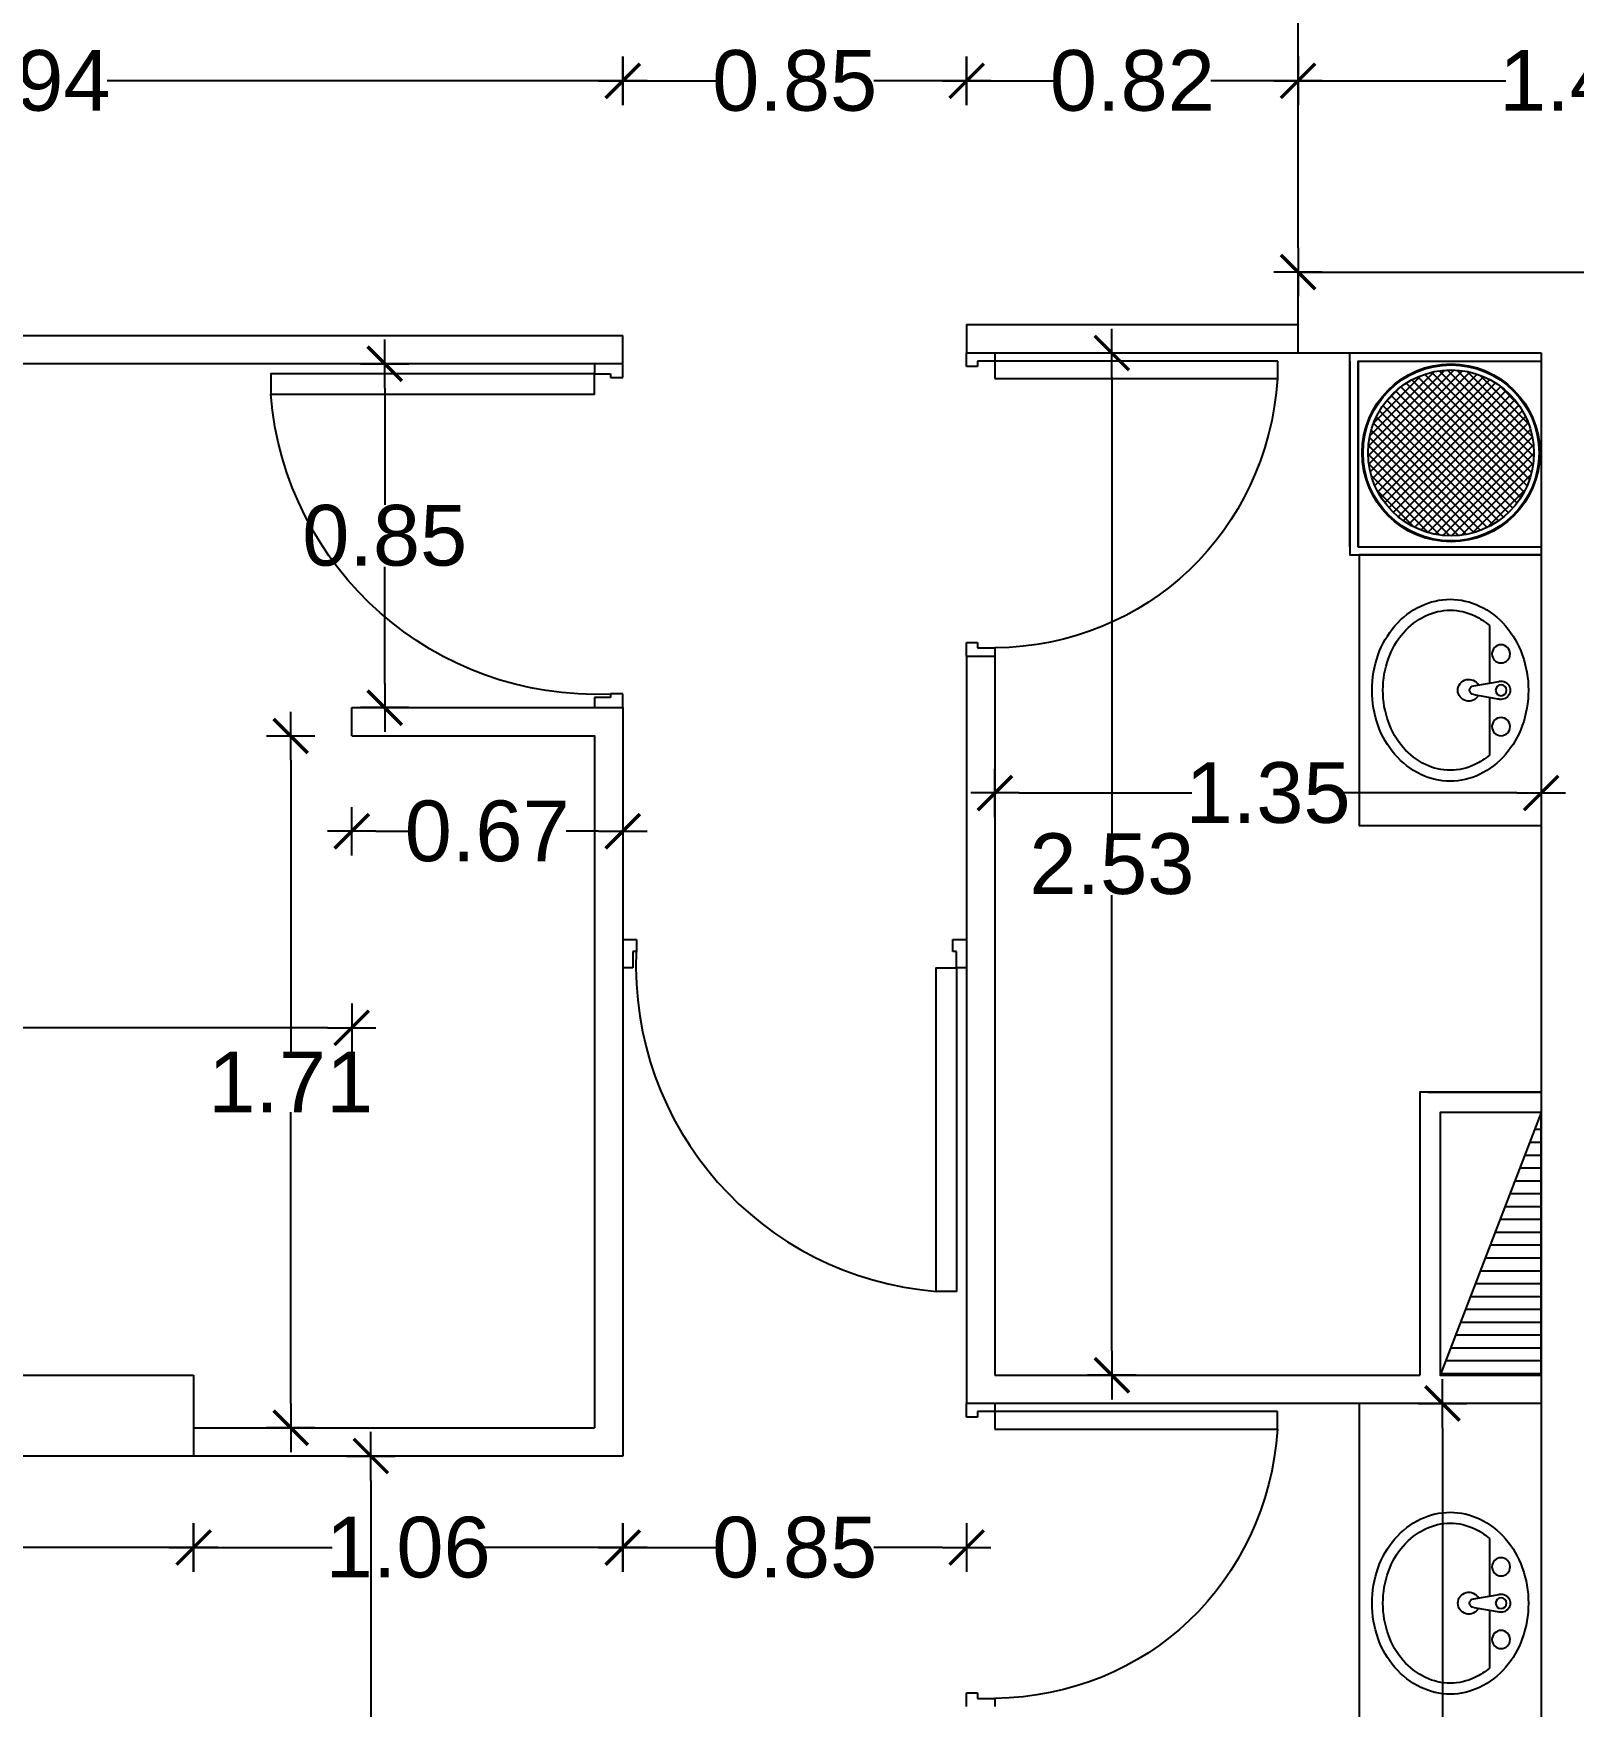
# Model space of a CAD drawing. Header units: millimetres. Extents: x 1217 to 2428, y 234 to 644.
# Drawn here: x 2355.912 to 2359.718, y 525.682 to 529.818 of the extents above; entities that cross this region are included whole.
import ezdxf

# ---------------------------------------------------------------- set-up
doc = ezdxf.new("R2010")
doc.units = ezdxf.units.MM
doc.layers.get('0').update_dxf_attribs({"lineweight": 5})
for name, color, linetype in [('0.1', 251, 'Continuous'), ('0.3', 6, 'Continuous'), ('COTAS', 252, 'Continuous'), ('COTAS INTERIORES', 3, 'Continuous'), ('EJES', 8, 'Continuous'), ('MUROS', 7, 'Continuous'), ('PUERTAS', 2, 'Continuous'), ('SHAFT', 3, 'Continuous')]:
    doc.layers.add(name, color=color, linetype=linetype)
doc.styles.add('INTERARQ', font='arial.ttf')
doc.dimstyles.new('ESCALA_1-50', dxfattribs={"dimtxt": 0.15, "dimasz": 0.06, "dimexe": 0.18, "dimexo": 0.0625, "dimgap": 0, "dimtad": 0, "dimtih": 1, "dimtoh": 1, "dimzin": 0, "dimdsep": 46, "dimtxsty": 'INTERARQ', "dimblk": 'DIMTICK', "dimcen": 0, "dimse1": 1, "dimse2": 1, "dimclrd": 256, "dimclre": 1, "dimclrt": 2, "dimadec": 0, "dimazin": 0, "dimtfac": 4.5, "dimtofl": 0, "dimtmove": 2, "dimatfit": 3, "dimldrblk": 'DIMTICK', "dimfxl": 1, "dimtolj": 1, "dimtzin": 0, "dimarcsym": 0})

# ---------------------------------------------------------------- blocks, each defined once
blk = doc.blocks.new('P80')
at = {"layer": 'PUERTAS'}
for p, q in [((-0.07, 0.825), (-0.07, 0.85)), ((0, 0.85), (0, 0.8162)), ((-0.03, 0.825), (-0.07, 0.825)), ((-0.03, 0.8162), (-0.03, 0.825)), ((0, 0.8162), (-0.03, 0.8162)), ((-0.07, 0.025), (-0.03, 0.025)), ((-0.07, 0), (-0.07, 0.025)), ((-0.03, 0.0338), (0, 0.0338)), ((-0.03, 0.025), (-0.03, 0.0338)), ((0, 0.0338), (0, 0))]:
    blk.add_line(p, q, dxfattribs=at)
blk.add_lwpolyline([(-0.87, 0.075), (-0.07, 0.075), (-0.07, 0.025), (-0.87, 0.025)], close=True, dxfattribs=at)
blk.add_arc((-0.0663, 0.0108), 0.8063, 87.4193, 175.4329, dxfattribs=at)
blk = doc.blocks.new('Van1-pla')
at = {"color": 8}
for p, q in [((-2.16, 42.32), (-18.03, 42.32)), ((-1.41, 37.99), (-2.71, 45.49)), ((0.99, 37.99), (2.29, 45.49)), ((17.6, 42.32), (1.74, 42.32))]:
    blk.add_line(p, q, dxfattribs=at)
blk.add_lwpolyline([(-25.21, 31.5, 0.112687), (-23.37, 23.44, 0.103282), (-17.89, 16.3, 0.092276), (-9.94, 11.68, 0.085761), (-0.21, 10, 0.085761), (9.52, 11.68, 0.092276), (17.47, 16.3, 0.103282), (22.95, 23.44, 0.112687), (24.79, 31.5, 0.112687), (22.95, 39.56, 0.103282), (17.47, 46.7, 0.092276), (9.52, 51.32, 0.085761), (-0.21, 53, 0.085761), (-9.94, 51.32, 0.092276), (-17.89, 46.7, 0.103282), (-23.37, 39.56, 0.112687)], format="xyb", close=True, dxfattribs=at)
for points in [[(-18.03, 42.32, 0.063934), (-20.67, 38.26, 0.112687), (-22.21, 31.5, 0.112687)], [(-22.21, 31.5, 0.112687), (-20.67, 24.74, 0.103282), (-15.93, 18.57, 0.092276), (-8.94, 14.51, 0.085761), (-0.21, 13, 0.085761), (8.51, 14.51, 0.092276), (15.51, 18.57, 0.103282), (20.25, 24.74, 0.112687), (21.79, 31.5, 0.112687), (20.25, 38.26, 0.063934), (17.6, 42.32, 0.092276)]]:
    blk.add_lwpolyline(points, format="xyb", dxfattribs=at)
for centre, radius in [((-10.21, 45.49), 2.5), ((-0.21, 45.49), 1.5), ((9.79, 45.49), 2.5)]:
    blk.add_circle(centre, radius, dxfattribs=at)
for centre, radius, start, end in [((-0.21, 45.49), 2.5, 340.3329, 199.6671), ((-0.21, 36.6), 3, 118.1824, 61.8176), ((-0.21, 37.99), 1.2, 180, 0)]:
    blk.add_arc(centre, radius, start, end, dxfattribs=at)
blk = doc.blocks.new('DFDFDFDFDDFGGG')
at = {"layer": 'PUERTAS'}
for p, q in [((381629.6763, 7752659.5205), (381629.6427, 7752659.5205)), ((381629.6629, 7752659.4936), (381629.6763, 7752659.4936)), ((381629.6629, 7752659.4505), (381629.6629, 7752659.4936)), ((381629.6763, 7752659.4936), (381629.6763, 7752659.5205)), ((381630.359, 7752659.5205), (381630.359, 7752659.4936)), ((381630.3927, 7752659.5205), (381630.359, 7752659.5205)), ((381630.359, 7752659.4936), (381630.3725, 7752659.4936)), ((381630.3725, 7752659.4936), (381630.3725, 7752659.4505)), ((381629.6427, 7752659.4505), (381629.6629, 7752659.4505)), ((381629.6628, 7752658.7508), (381629.6629, 7752659.4505)), ((381629.6629, 7752659.4505), (381629.7061, 7752659.4505)), ((381629.7061, 7752659.4505), (381629.706, 7752658.7508)), ((381630.3725, 7752659.4505), (381630.3927, 7752659.4505)), ((381629.706, 7752658.7508), (381629.6628, 7752658.7508))]:
    blk.add_line(p, q, dxfattribs=at)
blk.add_ellipse((381629.5787, 7752659.5294), major_axis=(-0.6336, 0.5233), ratio=0.91419, start_param=2.378631, end_param=3.775075, dxfattribs=at)
blk = doc.blocks.new('DIMTICK')
at = {"color": 1}
for p, q in [((0, 1), (0, -1)), ((-1, 0), (1, 0))]:
    blk.add_line(p, q, dxfattribs=at)
at = {"color": 3, "const_width": 0.141}
blk.add_lwpolyline([(0.707, 0.707), (-0.707, -0.707)], dxfattribs=at)
blk = doc.blocks.new('*D426')
at = {"layer": 'COTAS', "lineweight": -2, "ltscale": 3, "transparency": 16777216}
for p, q in [((2352.9384, 520.782), (2359.6931, 520.782)), ((2366.9383, 520.782), (2360.1836, 520.782))]:
    blk.add_line(p, q, dxfattribs=at)
at = {"layer": 'DEFPOINTS', "color": 0, "ltscale": 3, "transparency": 16777216}
for p in [(2352.8784, 526.0801, 0), (2366.9983, 526.0801, 0), (2366.9983, 520.782)]:
    blk.add_point(p, dxfattribs=at)
at = {"layer": 'COTAS', "lineweight": -2, "ltscale": 3, "transparency": 16777216, "xscale": 0.06, "yscale": 0.06, "zscale": 0.06, "rotation": 180}
blk.add_blockref('DIMTICK', (2352.8784, 520.782), dxfattribs=at)
at = {"layer": 'COTAS', "lineweight": -2, "ltscale": 3, "transparency": 16777216, "xscale": 0.06, "yscale": 0.06, "zscale": 0.06}
blk.add_blockref('DIMTICK', (2366.9983, 520.782), dxfattribs=at)
at = {"layer": 'COTAS', "color": 2, "ltscale": 3, "transparency": 16777216, "insert": (2359.9384, 520.782), "char_height": 0.15, "attachment_point": 5, "style": 'INTERARQ'}
blk.add_mtext('\\A1;14.12', dxfattribs=at)
blk = doc.blocks.new('*D773')
at = {"layer": 'COTAS INTERIORES', "lineweight": -2, "ltscale": 3, "transparency": 16777216}
for p, q in [((2354.4885, 529.7006), (2355.7026, 529.7006)), ((2357.3084, 529.7006), (2356.0942, 529.7006))]:
    blk.add_line(p, q, dxfattribs=at)
at = {"layer": 'DEFPOINTS', "color": 0, "ltscale": 3, "transparency": 16777216}
for p in [(2357.3684, 529.7006), (2354.4285, 529.2638, 0), (2357.3684, 529.0712, 0)]:
    blk.add_point(p, dxfattribs=at)
at = {"layer": 'COTAS INTERIORES', "lineweight": -2, "ltscale": 3, "transparency": 16777216, "xscale": 0.06, "yscale": 0.06, "zscale": 0.06, "rotation": 180}
blk.add_blockref('DIMTICK', (2354.4285, 529.7006), dxfattribs=at)
at = {"layer": 'COTAS INTERIORES', "lineweight": -2, "ltscale": 3, "transparency": 16777216, "xscale": 0.06, "yscale": 0.06, "zscale": 0.06}
blk.add_blockref('DIMTICK', (2357.3684, 529.7006), dxfattribs=at)
at = {"layer": 'COTAS INTERIORES', "color": 2, "ltscale": 3, "transparency": 16777216, "insert": (2355.8984, 529.7006), "char_height": 0.15, "attachment_point": 5, "style": 'INTERARQ'}
blk.add_mtext('\\A1;2.94', dxfattribs=at)
blk = doc.blocks.new('*D774')
at = {"layer": 'COTAS INTERIORES', "lineweight": -2, "ltscale": 3, "transparency": 16777216}
for p, q in [((2357.4284, 529.7006), (2357.598, 529.7006)), ((2358.1583, 529.7006), (2357.9887, 529.7006))]:
    blk.add_line(p, q, dxfattribs=at)
at = {"layer": 'DEFPOINTS', "color": 0, "ltscale": 3, "transparency": 16777216}
for p in [(2358.2183, 529.7006), (2357.3684, 529.0712, 0), (2358.2183, 529.0979, 0)]:
    blk.add_point(p, dxfattribs=at)
at = {"layer": 'COTAS INTERIORES', "lineweight": -2, "ltscale": 3, "transparency": 16777216, "xscale": 0.06, "yscale": 0.06, "zscale": 0.06, "rotation": 180}
blk.add_blockref('DIMTICK', (2357.3684, 529.7006), dxfattribs=at)
at = {"layer": 'COTAS INTERIORES', "lineweight": -2, "ltscale": 3, "transparency": 16777216, "xscale": 0.06, "yscale": 0.06, "zscale": 0.06}
blk.add_blockref('DIMTICK', (2358.2183, 529.7006), dxfattribs=at)
at = {"layer": 'COTAS INTERIORES', "color": 2, "ltscale": 3, "transparency": 16777216, "insert": (2357.7933, 529.7006), "char_height": 0.15, "attachment_point": 5, "style": 'INTERARQ'}
blk.add_mtext('\\A1;0.85', dxfattribs=at)
blk = doc.blocks.new('*D775')
at = {"layer": 'COTAS INTERIORES', "lineweight": -2, "ltscale": 3, "transparency": 16777216}
for p, q in [((2358.2783, 529.7006), (2358.4338, 529.7006)), ((2358.9774, 529.7006), (2358.8219, 529.7006))]:
    blk.add_line(p, q, dxfattribs=at)
at = {"layer": 'DEFPOINTS', "color": 0, "ltscale": 3, "transparency": 16777216}
for p in [(2359.0374, 529.7006), (2359.0374, 529.2279, 0), (2358.2183, 529.0979, 0)]:
    blk.add_point(p, dxfattribs=at)
at = {"layer": 'COTAS INTERIORES', "lineweight": -2, "ltscale": 3, "transparency": 16777216, "xscale": 0.06, "yscale": 0.06, "zscale": 0.06, "rotation": 180}
blk.add_blockref('DIMTICK', (2358.2183, 529.7006), dxfattribs=at)
at = {"layer": 'COTAS INTERIORES', "lineweight": -2, "ltscale": 3, "transparency": 16777216, "xscale": 0.06, "yscale": 0.06, "zscale": 0.06}
blk.add_blockref('DIMTICK', (2359.0374, 529.7006), dxfattribs=at)
at = {"layer": 'COTAS INTERIORES', "color": 2, "ltscale": 3, "transparency": 16777216, "insert": (2358.6279, 529.7006), "char_height": 0.15, "attachment_point": 5, "style": 'INTERARQ'}
blk.add_mtext('\\A1;0.82', dxfattribs=at)
blk = doc.blocks.new('*D776')
at = {"layer": 'COTAS INTERIORES', "lineweight": -2, "ltscale": 3, "transparency": 16777216}
for p, q in [((2359.0974, 529.7006), (2359.5509, 529.7006)), ((2360.3794, 529.7006), (2359.9259, 529.7006))]:
    blk.add_line(p, q, dxfattribs=at)
at = {"layer": 'DEFPOINTS', "color": 0, "ltscale": 3, "transparency": 16777216}
for p in [(2360.4394, 529.7006), (2359.0374, 529.2279), (2360.4394, 529.2279)]:
    blk.add_point(p, dxfattribs=at)
at = {"layer": 'COTAS INTERIORES', "lineweight": -2, "ltscale": 3, "transparency": 16777216, "xscale": 0.06, "yscale": 0.06, "zscale": 0.06, "rotation": 180}
blk.add_blockref('DIMTICK', (2359.0374, 529.7006), dxfattribs=at)
at = {"layer": 'COTAS INTERIORES', "lineweight": -2, "ltscale": 3, "transparency": 16777216, "xscale": 0.06, "yscale": 0.06, "zscale": 0.06}
blk.add_blockref('DIMTICK', (2360.4394, 529.7006), dxfattribs=at)
at = {"layer": 'COTAS INTERIORES', "color": 2, "ltscale": 3, "transparency": 16777216, "insert": (2359.7384, 529.7006), "char_height": 0.15, "attachment_point": 5, "style": 'INTERARQ'}
blk.add_mtext('\\A1;1.40', dxfattribs=at)
blk = doc.blocks.new('*D785')
at = {"layer": 'COTAS INTERIORES', "lineweight": -2, "ltscale": 3, "transparency": 16777216}
for p, q in [((2354.4885, 527.3596), (2355.3673, 527.3596)), ((2356.6383, 527.3596), (2355.7595, 527.3596))]:
    blk.add_line(p, q, dxfattribs=at)
at = {"layer": 'DEFPOINTS', "color": 0, "ltscale": 3, "transparency": 16777216}
for p in [(2354.4285, 529.0012, 0), (2356.6983, 528.1512, 0), (2356.6983, 527.3596)]:
    blk.add_point(p, dxfattribs=at)
at = {"layer": 'COTAS INTERIORES', "lineweight": -2, "ltscale": 3, "transparency": 16777216, "xscale": 0.06, "yscale": 0.06, "zscale": 0.06, "rotation": 180}
blk.add_blockref('DIMTICK', (2354.4285, 527.3596), dxfattribs=at)
at = {"layer": 'COTAS INTERIORES', "lineweight": -2, "ltscale": 3, "transparency": 16777216, "xscale": 0.06, "yscale": 0.06, "zscale": 0.06}
blk.add_blockref('DIMTICK', (2356.6983, 527.3596), dxfattribs=at)
at = {"layer": 'COTAS INTERIORES', "color": 2, "ltscale": 3, "transparency": 16777216, "insert": (2355.5634, 527.3596), "char_height": 0.15, "attachment_point": 5, "style": 'INTERARQ'}
blk.add_mtext('\\A1;2.27', dxfattribs=at)
blk = doc.blocks.new('*D786')
at = {"layer": 'COTAS INTERIORES', "lineweight": -2, "ltscale": 3, "transparency": 16777216}
for p, q in [((2354.6485, 526.0752), (2355.261, 526.0752)), ((2356.2476, 526.0752), (2355.635, 526.0752))]:
    blk.add_line(p, q, dxfattribs=at)
at = {"layer": 'DEFPOINTS', "color": 0, "ltscale": 3, "transparency": 16777216}
for p in [(2354.5885, 526.3012, 0), (2356.3076, 526.3012, 0), (2356.3076, 526.0752)]:
    blk.add_point(p, dxfattribs=at)
at = {"layer": 'COTAS INTERIORES', "lineweight": -2, "ltscale": 3, "transparency": 16777216, "xscale": 0.06, "yscale": 0.06, "zscale": 0.06, "rotation": 180}
blk.add_blockref('DIMTICK', (2354.5885, 526.0752), dxfattribs=at)
at = {"layer": 'COTAS INTERIORES', "lineweight": -2, "ltscale": 3, "transparency": 16777216, "xscale": 0.06, "yscale": 0.06, "zscale": 0.06}
blk.add_blockref('DIMTICK', (2356.3076, 526.0752), dxfattribs=at)
at = {"layer": 'COTAS INTERIORES', "color": 2, "ltscale": 3, "transparency": 16777216, "insert": (2355.448, 526.0752), "char_height": 0.15, "attachment_point": 5, "style": 'INTERARQ'}
blk.add_mtext('\\A1;1.72', dxfattribs=at)
blk = doc.blocks.new('*D787')
at = {"layer": 'COTAS INTERIORES', "lineweight": -2, "ltscale": 3, "transparency": 16777216}
for p, q in [((2356.3676, 526.0752), (2356.6503, 526.0752)), ((2357.3084, 526.0752), (2357.0257, 526.0752))]:
    blk.add_line(p, q, dxfattribs=at)
at = {"layer": 'DEFPOINTS', "color": 0, "ltscale": 3, "transparency": 16777216}
for p in [(2356.3076, 526.3012, 0), (2357.3684, 526.3012), (2357.3684, 526.0752)]:
    blk.add_point(p, dxfattribs=at)
at = {"layer": 'COTAS INTERIORES', "lineweight": -2, "ltscale": 3, "transparency": 16777216, "xscale": 0.06, "yscale": 0.06, "zscale": 0.06, "rotation": 180}
blk.add_blockref('DIMTICK', (2356.3076, 526.0752), dxfattribs=at)
at = {"layer": 'COTAS INTERIORES', "lineweight": -2, "ltscale": 3, "transparency": 16777216, "xscale": 0.06, "yscale": 0.06, "zscale": 0.06}
blk.add_blockref('DIMTICK', (2357.3684, 526.0752), dxfattribs=at)
at = {"layer": 'COTAS INTERIORES', "color": 2, "ltscale": 3, "transparency": 16777216, "insert": (2356.838, 526.0752), "char_height": 0.15, "attachment_point": 5, "style": 'INTERARQ'}
blk.add_mtext('\\A1;1.06', dxfattribs=at)
blk = doc.blocks.new('*D788')
at = {"layer": 'COTAS INTERIORES', "lineweight": -2, "ltscale": 3, "transparency": 16777216}
for p, q in [((2357.4284, 526.0752), (2357.598, 526.0752)), ((2358.1583, 526.0752), (2357.9887, 526.0752))]:
    blk.add_line(p, q, dxfattribs=at)
at = {"layer": 'DEFPOINTS', "color": 0, "ltscale": 3, "transparency": 16777216}
for p in [(2358.2183, 526.4312), (2357.3684, 526.3012), (2358.2183, 526.0752)]:
    blk.add_point(p, dxfattribs=at)
at = {"layer": 'COTAS INTERIORES', "lineweight": -2, "ltscale": 3, "transparency": 16777216, "xscale": 0.06, "yscale": 0.06, "zscale": 0.06, "rotation": 180}
blk.add_blockref('DIMTICK', (2357.3684, 526.0752), dxfattribs=at)
at = {"layer": 'COTAS INTERIORES', "lineweight": -2, "ltscale": 3, "transparency": 16777216, "xscale": 0.06, "yscale": 0.06, "zscale": 0.06}
blk.add_blockref('DIMTICK', (2358.2183, 526.0752), dxfattribs=at)
at = {"layer": 'COTAS INTERIORES', "color": 2, "ltscale": 3, "transparency": 16777216, "insert": (2357.7933, 526.0752), "char_height": 0.15, "attachment_point": 5, "style": 'INTERARQ'}
blk.add_mtext('\\A1;0.85', dxfattribs=at)
blk = doc.blocks.new('*D789')
at = {"layer": 'COTAS INTERIORES', "lineweight": -2, "ltscale": 3, "transparency": 16777216}
for p, q in [((2356.5476, 528.0212), (2356.5476, 527.3015)), ((2356.5476, 526.4312), (2356.5476, 527.1509))]:
    blk.add_line(p, q, dxfattribs=at)
at = {"layer": 'DEFPOINTS', "color": 0, "ltscale": 3, "transparency": 16777216}
for p in [(2356.5476, 528.0812), (2357.2984, 528.0812, 0), (2357.2984, 526.3712, 0)]:
    blk.add_point(p, dxfattribs=at)
at = {"layer": 'COTAS INTERIORES', "lineweight": -2, "ltscale": 3, "transparency": 16777216, "xscale": 0.06, "yscale": 0.06, "zscale": 0.06}
for p, rotation in [((2356.5476, 528.0812), 90), ((2356.5476, 526.3712), 270)]:
    blk.add_blockref('DIMTICK', p, dxfattribs=dict(at, rotation=rotation))
at = {"layer": 'COTAS INTERIORES', "color": 2, "ltscale": 3, "transparency": 16777216, "insert": (2356.5476, 527.2262), "char_height": 0.15, "attachment_point": 5, "style": 'INTERARQ'}
blk.add_mtext('\\A1;1.71', dxfattribs=at)
blk = doc.blocks.new('*D790')
at = {"layer": 'COTAS INTERIORES', "lineweight": -2, "ltscale": 3, "transparency": 16777216}
for p, q in [((2356.7583, 527.8456), (2356.8385, 527.8456)), ((2357.3084, 527.8456), (2357.2282, 527.8456))]:
    blk.add_line(p, q, dxfattribs=at)
at = {"layer": 'DEFPOINTS', "color": 0, "ltscale": 3, "transparency": 16777216}
for p in [(2356.6983, 528.1512, 0), (2357.3684, 528.1512, 0), (2357.3684, 527.8456)]:
    blk.add_point(p, dxfattribs=at)
at = {"layer": 'COTAS INTERIORES', "lineweight": -2, "ltscale": 3, "transparency": 16777216, "xscale": 0.06, "yscale": 0.06, "zscale": 0.06, "rotation": 180}
blk.add_blockref('DIMTICK', (2356.6983, 527.8456), dxfattribs=at)
at = {"layer": 'COTAS INTERIORES', "lineweight": -2, "ltscale": 3, "transparency": 16777216, "xscale": 0.06, "yscale": 0.06, "zscale": 0.06}
blk.add_blockref('DIMTICK', (2357.3684, 527.8456), dxfattribs=at)
at = {"layer": 'COTAS INTERIORES', "color": 2, "ltscale": 3, "transparency": 16777216, "insert": (2357.0333, 527.8456), "char_height": 0.15, "attachment_point": 5, "style": 'INTERARQ'}
blk.add_mtext('\\A1;0.67', dxfattribs=at)
blk = doc.blocks.new('*D791')
at = {"layer": 'COTAS INTERIORES', "lineweight": -2, "ltscale": 3, "transparency": 16777216}
for p, q in [((2356.78, 528.9412), (2356.78, 528.6527)), ((2356.78, 528.2112), (2356.78, 528.4996))]:
    blk.add_line(p, q, dxfattribs=at)
at = {"layer": 'DEFPOINTS', "color": 0, "ltscale": 3, "transparency": 16777216}
for p in [(2356.78, 529.0012), (2357.0889, 529.0012, 0), (2357.0889, 528.1512, 0)]:
    blk.add_point(p, dxfattribs=at)
at = {"layer": 'COTAS INTERIORES', "lineweight": -2, "ltscale": 3, "transparency": 16777216, "xscale": 0.06, "yscale": 0.06, "zscale": 0.06}
for p, rotation in [((2356.78, 529.0012), 90), ((2356.78, 528.1512), 270)]:
    blk.add_blockref('DIMTICK', p, dxfattribs=dict(at, rotation=rotation))
at = {"layer": 'COTAS INTERIORES', "color": 2, "ltscale": 3, "transparency": 16777216, "insert": (2356.78, 528.5762), "char_height": 0.15, "attachment_point": 5, "style": 'INTERARQ'}
blk.add_mtext('\\A1;0.85', dxfattribs=at)
blk = doc.blocks.new('*D792')
at = {"layer": 'COTAS INTERIORES', "lineweight": -2, "ltscale": 3, "transparency": 16777216}
for p, q in [((2359.0374, 533.1707), (2359.0374, 531.3059)), ((2359.0374, 529.2879), (2359.0374, 531.1527))]:
    blk.add_line(p, q, dxfattribs=at)
at = {"layer": 'DEFPOINTS', "color": 0, "ltscale": 3, "transparency": 16777216}
for p in [(2359.0374, 533.2307, 0), (2359.0374, 533.2307), (2359.0374, 529.2279, 0)]:
    blk.add_point(p, dxfattribs=at)
at = {"layer": 'COTAS INTERIORES', "lineweight": -2, "ltscale": 3, "transparency": 16777216, "xscale": 0.06, "yscale": 0.06, "zscale": 0.06}
for p, rotation in [((2359.0374, 533.2307), 90), ((2359.0374, 529.2279), 270)]:
    blk.add_blockref('DIMTICK', p, dxfattribs=dict(at, rotation=rotation))
at = {"layer": 'COTAS INTERIORES', "color": 2, "ltscale": 3, "transparency": 16777216, "insert": (2359.0374, 531.2293), "char_height": 0.15, "attachment_point": 5, "style": 'INTERARQ'}
blk.add_mtext('\\A1;4.00', dxfattribs=at)
blk = doc.blocks.new('*D793')
at = {"layer": 'COTAS INTERIORES', "lineweight": -2, "ltscale": 3, "transparency": 16777216}
for p, q in [((2358.3483, 527.9403), (2358.7751, 527.9403)), ((2359.5784, 527.9403), (2359.1517, 527.9403))]:
    blk.add_line(p, q, dxfattribs=at)
at = {"layer": 'DEFPOINTS', "color": 0, "ltscale": 3, "transparency": 16777216}
for p in [(2359.6384, 527.9403), (2358.2883, 527.8575, 0), (2359.6384, 527.8575, 0)]:
    blk.add_point(p, dxfattribs=at)
at = {"layer": 'COTAS INTERIORES', "lineweight": -2, "ltscale": 3, "transparency": 16777216, "xscale": 0.06, "yscale": 0.06, "zscale": 0.06, "rotation": 180}
blk.add_blockref('DIMTICK', (2358.2883, 527.9403), dxfattribs=at)
at = {"layer": 'COTAS INTERIORES', "lineweight": -2, "ltscale": 3, "transparency": 16777216, "xscale": 0.06, "yscale": 0.06, "zscale": 0.06}
blk.add_blockref('DIMTICK', (2359.6384, 527.9403), dxfattribs=at)
at = {"layer": 'COTAS INTERIORES', "color": 2, "ltscale": 3, "transparency": 16777216, "insert": (2358.9634, 527.9403), "char_height": 0.15, "attachment_point": 5, "style": 'INTERARQ'}
blk.add_mtext('\\A1;1.35', dxfattribs=at)
blk = doc.blocks.new('*D794')
at = {"layer": 'COTAS INTERIORES', "lineweight": -2, "ltscale": 3, "transparency": 16777216}
for p, q in [((2358.5773, 528.9679), (2358.5773, 527.8412)), ((2358.5773, 526.5612), (2358.5773, 527.6879))]:
    blk.add_line(p, q, dxfattribs=at)
at = {"layer": 'DEFPOINTS', "color": 0, "ltscale": 3, "transparency": 16777216}
for p in [(2358.5773, 529.0279), (2359.1244, 529.0279, 0), (2359.077, 526.5012, 0)]:
    blk.add_point(p, dxfattribs=at)
at = {"layer": 'COTAS INTERIORES', "lineweight": -2, "ltscale": 3, "transparency": 16777216, "xscale": 0.06, "yscale": 0.06, "zscale": 0.06}
for p, rotation in [((2358.5773, 529.0279), 90), ((2358.5773, 526.5012), 270)]:
    blk.add_blockref('DIMTICK', p, dxfattribs=dict(at, rotation=rotation))
at = {"layer": 'COTAS INTERIORES', "color": 2, "ltscale": 3, "transparency": 16777216, "insert": (2358.5773, 527.7645), "char_height": 0.15, "attachment_point": 5, "style": 'INTERARQ'}
blk.add_mtext('\\A1;2.53', dxfattribs=at)
blk = doc.blocks.new('*D796')
at = {"layer": 'COTAS INTERIORES', "lineweight": -2, "ltscale": 3, "transparency": 16777216}
for p, q in [((2356.7458, 526.2412), (2356.7458, 524.993)), ((2356.7458, 523.5941), (2356.7458, 524.8424))]:
    blk.add_line(p, q, dxfattribs=at)
at = {"layer": 'DEFPOINTS', "color": 0, "ltscale": 3, "transparency": 16777216}
for p in [(2356.7458, 526.3012), (2357.3684, 526.3012), (2357.6187, 523.5341, 0)]:
    blk.add_point(p, dxfattribs=at)
at = {"layer": 'COTAS INTERIORES', "lineweight": -2, "ltscale": 3, "transparency": 16777216, "xscale": 0.06, "yscale": 0.06, "zscale": 0.06}
for p, rotation in [((2356.7458, 526.3012), 90), ((2356.7458, 523.5341), 270)]:
    blk.add_blockref('DIMTICK', p, dxfattribs=dict(at, rotation=rotation))
at = {"layer": 'COTAS INTERIORES', "color": 2, "ltscale": 3, "transparency": 16777216, "insert": (2356.7458, 524.9177), "char_height": 0.15, "attachment_point": 5, "style": 'INTERARQ'}
blk.add_mtext('\\A1;2.77', dxfattribs=at)
blk = doc.blocks.new('*D800')
at = {"layer": 'COTAS INTERIORES', "lineweight": -2, "ltscale": 3, "transparency": 16777216}
for p, q in [((2359.3944, 526.3713), (2359.3944, 525.3379)), ((2359.3944, 524.1512), (2359.3944, 525.1846))]:
    blk.add_line(p, q, dxfattribs=at)
at = {"layer": 'DEFPOINTS', "color": 0, "ltscale": 3, "transparency": 16777216}
for p in [(2359.2878, 526.4313, 0), (2359.3944, 526.4313), (2359.2879, 524.0912, 0)]:
    blk.add_point(p, dxfattribs=at)
at = {"layer": 'COTAS INTERIORES', "lineweight": -2, "ltscale": 3, "transparency": 16777216, "xscale": 0.06, "yscale": 0.06, "zscale": 0.06}
for p, rotation in [((2359.3944, 526.4313), 90), ((2359.3944, 524.0912), 270)]:
    blk.add_blockref('DIMTICK', p, dxfattribs=dict(at, rotation=rotation))
at = {"layer": 'COTAS INTERIORES', "color": 2, "ltscale": 3, "transparency": 16777216, "insert": (2359.3944, 525.2613), "char_height": 0.15, "attachment_point": 5, "style": 'INTERARQ'}
blk.add_mtext('\\A1;2.34', dxfattribs=at)

msp = doc.modelspace()

# ---------------------------------------------------------------- hatches: boundary and pattern name
at = {"layer": '0.1'}
h = msp.add_hatch(dxfattribs=at)
h.set_pattern_fill('ANSI37', color=256, scale=0.005, angle=-180, style=0)
h.set_pattern_definition([(225, (2330.128191, 564.101485), (0.0112252367, -0.0112252367), []), (315, (2330.128191, 564.101485), (0.0112252367, 0.0112252367), [])])
h.paths.add_polyline_path([(2359.21059, 528.78092, -0.0189559), (2359.21118, 528.79645), (2359.62001, 528.79629, -0.0187556), (2359.62059, 528.78092, -1)])
h.paths.add_polyline_path([(2359.21118, 528.79645, -0.0963417), (2359.2319, 528.87193), (2359.59928, 528.87193, -0.0965438), (2359.62001, 528.79629)])
h.paths.add_polyline_path([(2359.2319, 528.87193, -0.6205603), (2359.59928, 528.87193)])
at = {"layer": 'SHAFT'}
h = msp.add_hatch(dxfattribs=at)
h.set_pattern_fill('ANSI31', color=256, scale=0.01, angle=-225, style=0)
h.set_pattern_definition([(180, (7755476.1971, -384008.411407), (-4e-17, -0.03174976396298), [])])
h.paths.add_polyline_path([(2359.6384, 526.50121), (2359.6384, 527.15044), (2359.3887, 526.50121)])

# ---------------------------------------------------------------- linework, layer by layer
at = {"layer": '0.1', "elevation": 0}
for points in [[(2359.16586, 528.5488), (2359.16586, 529.02787), (2359.63841, 529.02787)], [(2359.16586, 529.00787), (2359.16586, 528.5288), (2359.63841, 528.5288)], [(2359.18586, 528.5488), (2359.18586, 529.00787), (2359.63841, 529.00787)], [(2359.18586, 529.00787), (2359.18586, 528.5488), (2359.63841, 528.5488)], [(2359.6384, 528.5288), (2359.18893, 528.5288), (2359.18893, 527.8596), (2359.6384, 527.8596)], [(2359.63843, 526.43129), (2359.18896, 526.43129), (2359.18896, 525.43208), (2359.63843, 525.43208)]]:
    msp.add_lwpolyline(points, dxfattribs=at)
at = {"layer": '0.1', "linetype": 'ByBlock', "elevation": 0}
msp.add_lwpolyline([(2359.6384, 527.15044), (2359.3887, 526.50121)], dxfattribs=at)
at = {"layer": '0.1'}
for radius in [0.21974, 0.2175, 0.205]:
    msp.add_circle((2359.41559, 528.78092, 0), radius, dxfattribs=at)
at = {"layer": '0.3'}
for p, q in [((2354.38847, 529.07115, 0), (2357.36835, 529.07115, 0)), ((2358.21833, 529.09787, 0), (2358.21833, 529.02787, 0)), ((2357.36835, 529.00115, 0), (2354.38847, 529.00117, 0)), ((2358.21833, 528.27875, 0), (2358.21834, 526.43123, 0)), ((2358.28833, 528.27875, 0), (2358.28833, 526.50121, 0)), ((2356.69833, 528.15116, 0), (2357.36835, 528.15116, 0)), ((2357.36835, 528.15116, 0), (2357.36835, 526.30121, 0)), ((2356.69833, 528.08116, 0), (2357.29835, 528.08116, 0))]:
    msp.add_line(p, q, dxfattribs=at)
at = {"layer": '0.3', "elevation": 0}
for points in [[(2357.36835, 529.00115), (2357.36835, 529.07115)], [(2358.21833, 529.09787), (2358.28833, 529.09787)], [(2358.21833, 529.09787), (2359.03744, 529.09787)], [(2358.21833, 529.02787), (2359.03744, 529.02787)], [(2358.21833, 528.27875), (2358.28833, 528.27875)], [(2356.69833, 528.08116), (2356.69833, 528.15116)], [(2357.29835, 528.08116), (2357.29835, 528.08116), (2357.29835, 526.37121)], [(2359.6384, 527.20038), (2359.33876, 527.20038), (2359.33876, 526.50121)], [(2359.35865, 527.20038), (2359.6384, 527.20038)], [(2359.6384, 526.50121), (2359.6384, 527.15044), (2359.3887, 527.15044), (2359.3887, 526.50121), (2359.6384, 526.50121)], [(2358.28833, 526.50121), (2359.33876, 526.50121)], [(2359.63841, 526.43129), (2358.21834, 526.43123)], [(2356.3076, 526.37121), (2357.29835, 526.37121)], [(2357.36835, 526.30121), (2357.36835, 526.30121), (2356.3076, 526.30121)]]:
    msp.add_lwpolyline(points, dxfattribs=at)
at = {"layer": 'MUROS'}
for p, q in [((2359.03744, 529.02787, 0), (2359.63841, 529.02787, 0)), ((2359.63841, 529.02787, 0), (2359.63841, 524.09126, 0)), ((2354.38846, 526.50121, 0), (2356.3076, 526.50121, 0)), ((2356.3076, 526.50121, 0), (2356.3076, 526.30121, 0))]:
    msp.add_line(p, q, dxfattribs=at)
at = {"layer": 'MUROS', "elevation": 0}
for points in [[(2359.03744, 529.02787), (2359.03744, 529.22787), (2360.43937, 529.22787)], [(2356.3076, 526.30121), (2354.58844, 526.30121)]]:
    msp.add_lwpolyline(points, dxfattribs=at)

# ---------------------------------------------------------------- block references
at = {"layer": '0.1'}
for name, p, xscale, yscale, zscale, rotation in [('DFDFDFDFDDFGGG', (7745843.05053, 381707.04064, 0), -0.9988165753526749, 0.9988165753526749, 0.9988165753526749, 90), ('Van1-pla', (2359.13039, 528.1961, 0), -0.008989348791202377, 0.008989348791202377, 0.008989348791202377, 270), ('DFDFDFDFDDFGGG', (7745843.05041, 381704.444, 0), -0.9988165753526749, 0.9988165753526749, 0.9988165753526749, 90), ('Van1-pla', (2359.13043, 525.93945, 0), -0.008989348791202377, 0.008989348791202377, 0.008989348791202377, 270)]:
    msp.add_blockref(name, p, dxfattribs=dict(at, xscale=xscale, yscale=yscale, zscale=zscale, rotation=rotation))
at = {"layer": 'EJES', "yscale": 0.9999925657630349, "zscale": 0.9999925657630349}
for p, xscale, rotation in [((2357.36835, 529.00115, 0), -0.9999925657630349, 180), ((2358.21815, 527.57838, 0), 0.9999925657630349, 90)]:
    msp.add_blockref('P80', p, dxfattribs=dict(at, xscale=xscale, rotation=rotation))

# ---------------------------------------------------------------- dimensions: what is measured, and where the dimension line sits
at = {"layer": 'COTAS', "ltscale": 3}
dim = msp.add_linear_dim(base=(2366.99833, 520.782, 0), p1=(2352.87842, 526.08013, 0), p2=(2366.99833, 526.08011, 0), dimstyle='ESCALA_1-50', dxfattribs=at)
dim.commit()
dim.dimension.update_dxf_attribs({"geometry": '*D426', "text_midpoint": (2359.93837, 520.782, 0)})
at = {"layer": 'COTAS INTERIORES', "ltscale": 3}
for base, p1, p2, angle, picture, middle in [((2359.03744, 533.23069, 0), (2359.03744, 529.22787, 0), (2359.03744, 533.23069, 0), 90, '*D792', (2359.03744, 531.22928, 0)), ((2358.57727, 529.02787, 0), (2359.07704, 526.50121, 0), (2359.12436, 529.02787, 0), 90, '*D794', (2358.57727, 527.76454, 0)), ((2356.77998, 529.00116, 0), (2357.0889, 528.15116, 0), (2357.08891, 529.00116, 0), 90, '*D791', (2356.77998, 528.57616, 0)), ((2356.54762, 528.08116, 0), (2357.29835, 526.37121, 0), (2357.29835, 528.08116, 0), 90, '*D789', (2356.54762, 527.22619, 0)), ((2359.39439, 526.43127, 0), (2359.28794, 524.09125, 0), (2359.28784, 526.43127, 0), 90, '*D800', (2359.39439, 525.26126, 0)), ((2356.74583, 526.30121, 0), (2357.61872, 523.53412, 0), (2357.36835, 526.30121, 0), 270, '*D796', (2356.74583, 524.91766, 0))]:
    dim = msp.add_linear_dim(base=base, p1=p1, p2=p2, angle=angle, dimstyle='ESCALA_1-50', dxfattribs=at)
    dim.commit()
    dim.dimension.update_dxf_attribs({"geometry": picture, "text_midpoint": middle})
for base, p1, p2, picture, middle in [((2357.36835, 529.70065, 0), (2354.42846, 529.26379, 0), (2357.36835, 529.07115, 0), '*D773', (2355.89841, 529.70065, 0)), ((2358.21833, 529.70065, 0), (2357.36835, 529.07115, 0), (2358.21833, 529.09787, 0), '*D774', (2357.79334, 529.70065, 0)), ((2359.03744, 529.70065, 0), (2358.21833, 529.09787, 0), (2359.03744, 529.22787, 0), '*D775', (2358.62788, 529.70065, 0)), ((2360.43937, 529.70065, 0), (2359.03744, 529.22787, 0), (2360.43937, 529.22787, 0), '*D776', (2359.7384, 529.70065, 0)), ((2356.69833, 527.35963, 0), (2354.42846, 529.00117, 0), (2356.69833, 528.15116, 0), '*D785', (2355.5634, 527.35963, 0)), ((2357.36835, 527.84558, 0), (2356.69833, 528.15116, 0), (2357.36835, 528.15116, 0), '*D790', (2357.03334, 527.84558, 0)), ((2359.63841, 527.94034, 0), (2358.28833, 527.85747, 0), (2359.63841, 527.85747, 0), '*D793', (2358.96337, 527.94034, 0)), ((2358.21834, 526.07516, 0), (2357.36835, 526.30121, 0), (2358.21834, 526.43123, 0), '*D788', (2357.79334, 526.07516, 0)), ((2356.3076, 526.07516, 0), (2354.58846, 526.30121, 0), (2356.3076, 526.30121, 0), '*D786', (2355.44803, 526.07516, 0)), ((2357.36835, 526.07517, 0), (2356.3076, 526.30121, 0), (2357.36835, 526.30121, 0), '*D787', (2356.83798, 526.07517, 0))]:
    dim = msp.add_linear_dim(base=base, p1=p1, p2=p2, dimstyle='ESCALA_1-50', dxfattribs=at)
    dim.commit()
    dim.dimension.update_dxf_attribs({"geometry": picture, "text_midpoint": middle})

doc.saveas('drawing.dxf')
